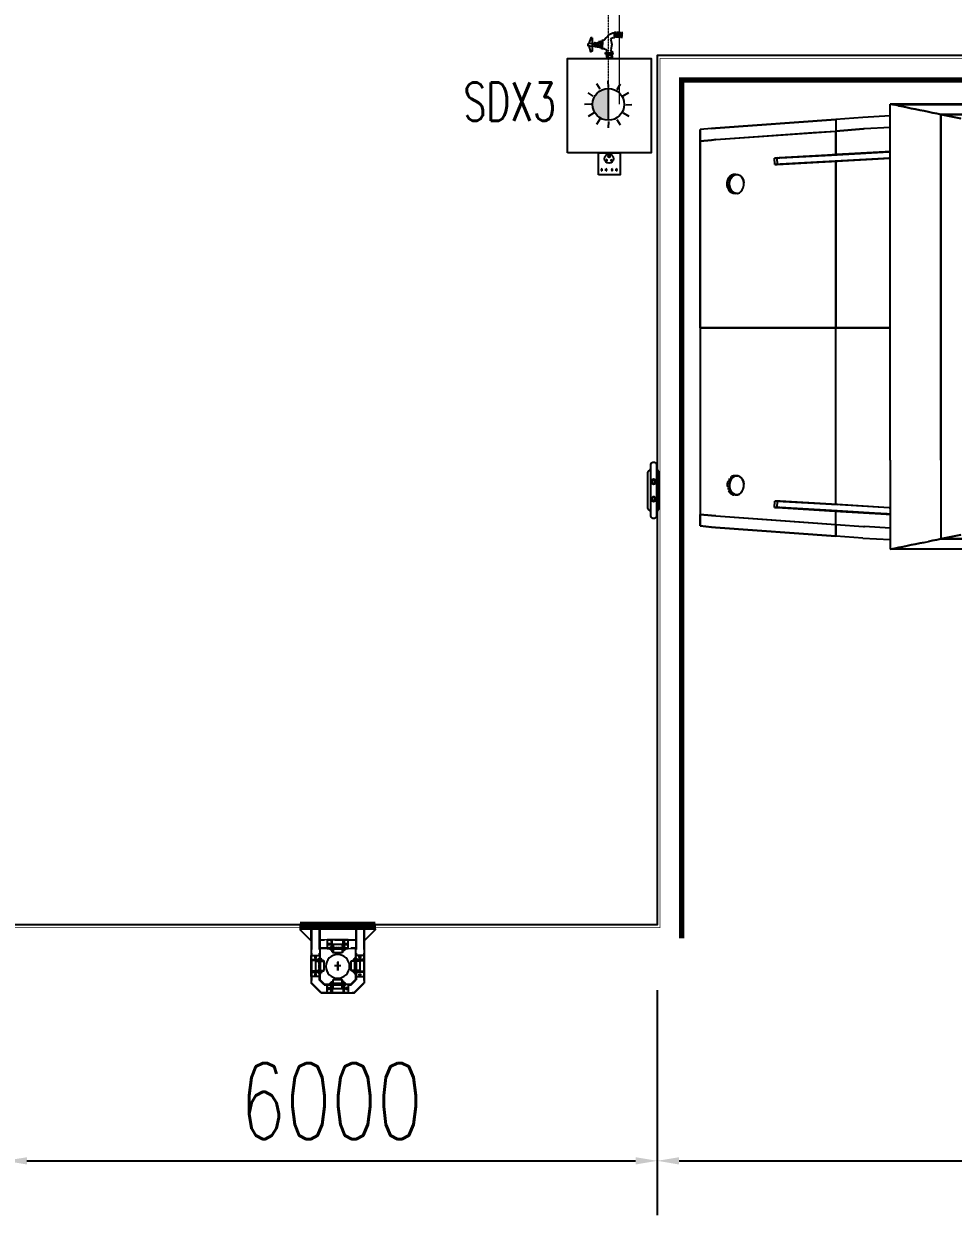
# Model space of a CAD drawing. Header units: millimetres. Extents: x -1003406 to 3312184, y 81337 to 716393.
# Drawn here: x 1476079 to 1484629, y 177929 to 188892 of the extents above; entities that cross this region are included whole.
import ezdxf

# ---------------------------------------------------------------- set-up
doc = ezdxf.new("R2010")
doc.units = ezdxf.units.MM
doc.header["$LTSCALE"] = 10
for name, pattern in [('-6_350_HOLE$0$DASH', [0.35, 0.25, -0.1]), ('CENTER2', [28.575, 19.05, -3.175, 3.175, -3.175]), ('DASHED2', [0.375, 0.25, -0.125]), ('DOTE', [2.42, 2, -0.2, 0.02, -0.2])]:
    doc.linetypes.add(name, pattern=pattern)
doc.layers.get('0').update_dxf_attribs({"linetype": 'CONTINUOUS'})
doc.layers.get('Defpoints').update_dxf_attribs({"linetype": 'CONTINUOUS'})
for name, color, linetype in [('DOTE', 1, 'DOTE'), ('PUB_TEXT', 7, 'CONTINUOUS'), ('W- bollard系船栓', 4, 'CONTINUOUS'), ('W-_ANTICOLLISION防撞措施', 192, 'CONTINUOUS'), ('W-bridge approach引桥', 4, 'CONTINUOUS'), ('W-FLOAT_BOWL浮筒', 253, 'CONTINUOUS'), ('W-MOUNTING固定方式', 5, 'CONTINUOUS'), ('W-STEEL_FRAME钢架', 3, 'CONTINUOUS'), ('W-WOOD_FLOOR木地板', 30, 'CONTINUOUS'), ('配筋率', 61, 'CONTINUOUS')]:
    doc.layers.add(name, color=color, linetype=linetype)
doc.layers.add('文字及标注', color=3, linetype='CONTINUOUS', lineweight=15)
doc.styles.get("Standard").update_dxf_attribs({"font": 'simplex.shx', "width": 0.7, "bigfont": 'hztxt.shx'})
doc.styles.add('STANDARD_T3', font='simplex.shx', dxfattribs={"width": 0.7, "bigfont": 'gbcbig.shx'})
doc.linetypes.add('FENCELINE2', pattern='A,6.35,-2.54,[132,ltypeshp.shx,S=2.54,R=0,X=-2.54,Y=0],-2.54,25.4', length=36.83)
doc.dimstyles.new('W&&200', dxfattribs={"dimtxt": 700, "dimasz": 200, "dimexe": 500, "dimexo": 600, "dimgap": 200, "dimtad": 1, "dimdec": 0, "dimzin": 0, "dimdsep": 46, "dimtxsty": 'STANDARD_T3', "dimcen": 0.09, "dimclrd": 1, "dimclre": 1, "dimclrt": 7, "dimazin": 2, "dimtfac": 1, "dimtdec": 0, "dimtix": 1, "dimtmove": 2, "dimatfit": 3, "dimfxl": 100, "dimtolj": 1, "dimtzin": 0, "dimarcsym": 0})
doc.dimstyles.new('W&&5', dxfattribs={"dimtxt": 17.5, "dimasz": 5, "dimexe": 12.5, "dimexo": 15, "dimgap": 5, "dimtad": 1, "dimdec": 0, "dimzin": 0, "dimdsep": 46, "dimtxsty": 'STANDARD_T3', "dimcen": 0.09, "dimclrd": 1, "dimclre": 1, "dimclrt": 7, "dimazin": 2, "dimtfac": 1, "dimtdec": 0, "dimtix": 1, "dimtmove": 2, "dimatfit": 3, "dimfxl": 100, "dimtolj": 1, "dimtzin": 0, "dimarcsym": 0})

# ---------------------------------------------------------------- blocks, each defined once
blk = doc.blocks.new('*D271')
at = {"layer": 'Defpoints', "color": 0, "transparency": 16777216}
for p in [(1475907, 180600), (1481907, 180600), (1481907, 178429)]:
    blk.add_point(p, dxfattribs=at)
at = {"layer": 'W-WOOD_FLOOR木地板', "color": 1, "lineweight": -2, "transparency": 16777216}
for p, q in [((1475907, 180000), (1475907, 177929)), ((1481907, 180000), (1481907, 177929)), ((1476107, 178429), (1481707, 178429))]:
    blk.add_line(p, q, dxfattribs=at)
at = {"layer": 'W-WOOD_FLOOR木地板', "color": 1, "transparency": 16777216}
for points in [[(1476107, 178462), (1476107, 178395), (1475907, 178429)], [(1481707, 178462), (1481707, 178395), (1481907, 178429)]]:
    blk.add_solid(points, dxfattribs=at)
at = {"layer": 'W-WOOD_FLOOR木地板', "color": 7, "transparency": 16777216, "insert": (1478907, 178979), "char_height": 700, "attachment_point": 5, "style": 'STANDARD_T3'}
blk.add_mtext('\\A1;6000', dxfattribs=at)
blk = doc.blocks.new('*U190')
blk.add_lwpolyline([(-12, 0), (-12, 2.5), (12, 2.5), (12, 0)], close=True)
blk = doc.blocks.new('*U189')
at = {"color": 8, "linetype": 'Continuous', "lineweight": 15}
for p, q in [((-1, 2), (-2, 1)), ((0, 1), (0, -1)), ((-1, -2), (-2, -1))]:
    blk.add_line(p, q, dxfattribs=at)
at = {"color": 7, "linetype": 'Continuous', "lineweight": 15}
for p, q in [((16, 1), (0, 1)), ((0, 0), (19, 0)), ((16, 1), (16, 0)), ((19, -1), (19, 0)), ((0, -1), (19, -1))]:
    blk.add_line(p, q, dxfattribs=at)
for centre, radius, start, end in [((-3, 0), 2.9, 41.3178, 318.6822), ((-3, 0), 1.45, 41.3178, 318.6822), ((0, 3), 2.82, 221.3178, 270), ((0, -3), 2.82, 90, 138.6822), ((0, 3), 1.37, 221.3178, 270), ((0, -3), 1.37, 90, 138.6822)]:
    blk.add_arc(centre, radius, start, end, dxfattribs=at)
blk = doc.blocks.new('无头销轴_B型_D12X150')
at = {"color": 0}
for p, q in [((-72, 6), (-72, -6)), ((72, 6), (72, -6))]:
    blk.add_line(p, q, dxfattribs=at)
blk.add_lwpolyline([(-75, 4), (-75, -4), (-72, -6), (72, -6), (75, -4), (75, 4), (72, 6), (-72, 6)], close=True, dxfattribs=at)
for centre in [(-70, 0), (70, 0)]:
    blk.add_circle(centre, 1.6, dxfattribs=at)
blk = doc.blocks.new('A$C1EDE4923')
at = {"color": 3, "linetype": 'CENTER2', "ltscale": 0.5}
for p, q in [((-235, 120), (-254, 120)), ((-146, 120), (-127, 120)), ((-284, 80), (-260, 80)), ((-272, 68), (-272, 92)), ((-97, 80), (-121, 80)), ((-109, 68), (-109, 92))]:
    blk.add_line(p, q, dxfattribs=at)
at = {"linetype": 'DASHED2'}
for p, q in [((-240, 126), (-249, 126)), ((-240, 113), (-249, 113)), ((-235, 126), (-145, 126)), ((-235, 113), (-145, 113)), ((-141, 126), (-132, 126)), ((-141, 113), (-132, 113))]:
    blk.add_line(p, q, dxfattribs=at)
at = {"color": 3, "linetype": 'CENTER2'}
blk.add_line((-241, 120), (-140, 120), dxfattribs=at)
for p, q in [((-232, 80), (-232, 160)), ((-148, 80), (-148, 160))]:
    blk.add_line(p, q)
for points in [[(-94, 40), (-94, 120), (-287, 120), (-287, 40)], [(-249, 142), (-240, 142), (-240, 40), (-249, 40)], [(-232, 160), (-148, 160), (-145, 157), (-145, 83), (-148, 80), (-232, 80), (-235, 83), (-235, 157)], [(-132, 142), (-141, 142), (-141, 40), (-132, 40)]]:
    blk.add_lwpolyline(points, close=True)
for centre in [(-272, 80), (-109, 80)]:
    blk.add_circle(centre, 7)
at = {"xscale": -1}
for name, p, rotation in [('无头销轴_B型_D12X150', (-190, 120), 180), ('*U189', (-260, 114), 270), ('*U190', (-249, 120), 90), ('*U190', (-237, 120), 90)]:
    blk.add_blockref(name, p, dxfattribs=dict(at, rotation=rotation))
for name, p, rotation in [('*U190', (-143, 120), 270), ('*U190', (-132, 120), 270), ('*U189', (-121, 114), 90)]:
    blk.add_blockref(name, p, dxfattribs=dict(rotation=rotation))
blk = doc.blocks.new('*D175')
at = {"color": 1, "lineweight": -2, "transparency": 16777216}
for p, q in [((-78, 311), (78, 464)), ((121, 506), (82, 468)), ((-82, 307), (-85, 304))]:
    blk.add_line(p, q, dxfattribs=at)
at = {"color": 1, "transparency": 16777216}
for points in [[(81, 468), (82, 467), (78, 464)], [(-82, 308), (-81, 307), (-78, 311)]]:
    blk.add_solid(points, dxfattribs=at)
at = {"layer": 'Defpoints', "color": 0, "transparency": 16777216}
for p in [(78, 464), (-78, 311)]:
    blk.add_point(p, dxfattribs=at)
at = {"color": 7, "transparency": 16777216, "insert": (93, 499), "char_height": 17.5, "attachment_point": 5, "rotation": 44.4737, "style": 'STANDARD_T3'}
blk.add_mtext('\\A1;∅219', dxfattribs=at)
blk = doc.blocks.new('A$C5dbce5db')
blk.add_hatch(color=3).paths.add_polyline_path([(793, 392, 1), (501, 392)])
at = {"color": 5}
for p, q in [((37, 450), (53, 450)), ((37, 415), (53, 415)), ((37, 356), (53, 356)), ((124, 403), (140, 403)), ((124, 368), (140, 368)), ((37, 321), (53, 321))]:
    blk.add_line(p, q, dxfattribs=at)
blk.add_line((501, 392), (793, 392))
at = {"color": 3}
blk.add_lwpolyline([(200, 768), (1071, 768), (1071, 0), (200, 0)], close=True, dxfattribs=at)
at = {"color": 0}
for points in [[(567, 528), (537, 578)], [(649, 551), (647, 611)], [(724, 531), (753, 579)], [(510, 471), (463, 501)], [(786, 469), (836, 499)], [(490, 391), (430, 394)], [(804, 392), (863, 394)], [(508, 315), (458, 285)], [(570, 257), (540, 205)], [(644, 232), (647, 178)], [(727, 255), (757, 205)], [(784, 312), (836, 282)]]:
    blk.add_lwpolyline(points, dxfattribs=at)
at = {"color": 3}
for points in [[(1260, 543), (1136, 543), (1131, 554), (1186, 568)], [(1179, 541), (1186, 579), (1208, 578)], [(1208, 578), (1212, 545)], [(1260, 543), (1261, 554), (1208, 572)], [(1157, 429), (1159, 456)], [(1234, 447), (1158, 450)], [(1170, 461), (1159, 456)], [(1234, 452), (1159, 456)], [(1170, 461), (1171, 477)], [(1170, 461), (1224, 458), (1234, 452)], [(1171, 477), (1176, 482), (1181, 476)], [(1215, 496), (1177, 498), (1176, 482)], [(1219, 480), (1176, 482)], [(1211, 523), (1184, 519), (1178, 514)], [(1178, 509), (1178, 514)], [(1215, 507), (1178, 509)], [(1181, 476), (1209, 480)], [(1181, 476), (1181, 460)], [(1182, 498), (1183, 509)], [(1185, 541), (1184, 519)], [(1189, 519), (1188, 508)], [(1206, 540), (1205, 524)], [(1205, 524), (1205, 508)], [(1208, 459), (1209, 480), (1225, 480)], [(1209, 497), (1210, 507)], [(1211, 523), (1216, 518), (1215, 507)], [(1215, 496), (1219, 480)], [(1224, 458), (1225, 480)], [(1259, 413), (1239, 430), (1234, 452)], [(1075, 406), (1073, 362)], [(1100, 367), (1073, 362)], [(1102, 404), (1075, 406)], [(1081, 411), (1078, 357)], [(1111, 361), (1078, 357)], [(1108, 409), (1081, 411)], [(1102, 410), (1100, 361)], [(1122, 371), (1106, 372)], [(1123, 398), (1107, 399)], [(1108, 420), (1124, 419)], [(1108, 420), (1110, 350), (1126, 349)], [(1123, 398), (1122, 371), (1126, 349)], [(1124, 419), (1123, 398)], [(1135, 408), (1124, 409)], [(1126, 349), (1133, 365), (1149, 370)], [(1157, 429), (1151, 413), (1135, 408)], [(1241, 370), (1197, 362), (1149, 370)], [(1241, 370), (1257, 364), (1262, 348)], [(1259, 413), (1290, 384), (1305, 351), (1310, 335)], [(1262, 348), (1261, 337)], [(1261, 337), (1310, 335)], [(1266, 326), (1266, 331), (1266, 337)], [(1268, 261), (1266, 337)], [(1271, 326), (1272, 331), (1272, 336)], [(1277, 325), (1277, 331), (1277, 336)], [(1279, 260), (1277, 336)], [(1282, 325), (1282, 331), (1283, 336)], [(1288, 325), (1288, 330), (1288, 336)], [(1290, 260), (1288, 336)], [(1293, 319), (1293, 325), (1293, 335)], [(1298, 319), (1298, 324), (1299, 335)], [(1301, 259), (1299, 335)], [(1304, 319), (1304, 324), (1304, 335)], [(1309, 318), (1309, 324), (1310, 335)], [(1263, 261), (1263, 267), (1264, 277)], [(1264, 283), (1264, 288), (1265, 299)], [(1265, 304), (1265, 310), (1266, 321)], [(1269, 283), (1269, 288), (1270, 299)], [(1274, 261), (1274, 266), (1274, 271), (1269, 277)], [(1270, 304), (1271, 309), (1271, 320)], [(1274, 261), (1274, 266), (1274, 277)], [(1275, 282), (1275, 288), (1275, 298)], [(1276, 304), (1276, 309), (1276, 320)], [(1280, 277), (1280, 282), (1281, 298)], [(1281, 303), (1281, 309), (1282, 320)], [(1284, 260), (1285, 271)], [(1284, 260), (1285, 271)], [(1285, 276), (1285, 282), (1286, 293)], [(1286, 298), (1286, 303), (1287, 319)], [(1295, 260), (1295, 265), (1290, 271)], [(1291, 276), (1291, 281), (1291, 292)], [(1292, 298), (1292, 303), (1292, 314)], [(1295, 260), (1296, 270)], [(1296, 276), (1296, 281), (1297, 292)], [(1297, 297), (1297, 303), (1298, 314)], [(1301, 275), (1302, 281), (1302, 292)], [(1306, 259), (1306, 264), (1301, 270)], [(1302, 297), (1303, 302), (1303, 313)], [(1306, 259), (1307, 270)], [(1307, 275), (1307, 281), (1308, 291)], [(1308, 297), (1308, 302), (1309, 313)]]:
    blk.add_lwpolyline(points, dxfattribs=at)
blk.add_lwpolyline([(0, 484), (200, 484), (200, 284), (0, 284)], close=True)
at = {"color": 0}
blk.add_circle((647, 392), 146, dxfattribs=at)
at = {"color": 5}
for centre, radius in [((147, 386), 41.3), ((167, 386), 8)]:
    blk.add_circle(centre, radius, dxfattribs=at)
for centre, start, end in [((45, 450), 0, 180), ((45, 415), 180, 0), ((45, 356), 0, 180), ((132, 403), 0, 180), ((132, 368), 180, 0), ((45, 321), 180, 0)]:
    blk.add_arc(centre, 8, start, end, dxfattribs=at)
blk = doc.blocks.new('*D261')
at = {"layer": 'Defpoints', "color": 0, "transparency": 16777216}
for p in [(1497907, 188600), (1481907, 180600), (1497907, 178429)]:
    blk.add_point(p, dxfattribs=at)
at = {"layer": 'W-WOOD_FLOOR木地板', "color": 1, "lineweight": -2, "transparency": 16777216}
for p, q in [((1481907, 179229), (1481907, 177929)), ((1497907, 179229), (1497907, 177929)), ((1482107, 178429), (1497707, 178429))]:
    blk.add_line(p, q, dxfattribs=at)
at = {"layer": 'W-WOOD_FLOOR木地板', "color": 1, "transparency": 16777216}
for points in [[(1482107, 178462), (1482107, 178395), (1481907, 178429)], [(1497707, 178462), (1497707, 178395), (1497907, 178429)]]:
    blk.add_solid(points, dxfattribs=at)
at = {"layer": 'W-WOOD_FLOOR木地板', "color": 7, "transparency": 16777216, "insert": (1489907, 178979), "char_height": 700, "attachment_point": 5, "style": 'STANDARD_T3'}
blk.add_mtext('\\A1;16000', dxfattribs=at)
blk = doc.blocks.new('*D262')
at = {"layer": 'Defpoints', "color": 0, "transparency": 16777216}
for p in [(1497907, 188600), (1500201, 188600), (1481907, 180600)]:
    blk.add_point(p, dxfattribs=at)
at = {"layer": 'W-bridge approach引桥', "color": 1, "lineweight": -2, "transparency": 16777216}
for p, q in [((1499401, 188600), (1500701, 188600)), ((1500201, 180800), (1500201, 188400)), ((1499401, 180600), (1500701, 180600))]:
    blk.add_line(p, q, dxfattribs=at)
at = {"layer": 'W-bridge approach引桥', "color": 1, "transparency": 16777216}
for points in [[(1500168, 188400), (1500235, 188400), (1500201, 188600)], [(1500168, 180800), (1500235, 180800), (1500201, 180600)]]:
    blk.add_solid(points, dxfattribs=at)
at = {"layer": 'W-bridge approach引桥', "color": 7, "transparency": 16777216, "insert": (1499651, 184600), "char_height": 700, "attachment_point": 5, "rotation": 90, "style": 'STANDARD_T3'}
blk.add_mtext('\\A1;8000', dxfattribs=at)
blk = doc.blocks.new('$matou$00000081')
at = {"elevation": 0}
for points in [[(115.4, -12.5, 1.151757), (115.4, 12.5), (-115.4, 12.5, 1.151757), (-115.4, -12.5), (115.4, -12.5)], [(-96.2, 12.5, -0.182727), (-79.9, 27.6), (80.9, 27.6, -0.182727), (97.2, 12.5)], [(97.2, -12.5, -0.182727), (80.9, -27.6), (-79.9, -27.6, -0.182727), (-96.2, -12.5, -0.127039)]]:
    blk.add_lwpolyline(points, format="xyb", dxfattribs=at)
for centre, radius in [((-39.5, 0, 0), 10.9), ((-39.5, 0, 0), 7.27), ((40.5, 0, 0), 10.9), ((40.5, 0, 0), 7.27)]:
    blk.add_circle(centre, radius)
blk = doc.blocks.new('$matou$00000062')
at = {"color": 0, "linetype": 'Continuous'}
for p, q in [((-1659.6, 7196.1), (-1650.7, 7299.6)), ((-1650.7, 7299.6), (-1659.6, 7196.1)), ((-1650.7, 7299.2), (-1554.1, 7300)), ((-1650.7, 7299.2), (-1650.7, 7300)), ((-1650.7, 7300), (-1554.1, 7300)), ((-1650.7, 7299.2), (-1554.1, 7300)), ((-1554.1, 7299.6), (-1650.7, 7299.6)), ((-1554.1, 7299.6), (-1650.7, 7299.6)), ((-1650.7, 7299.2), (-1554.1, 7299.2)), ((-1606.1, 7300), (-1606.1, 7300)), ((-1606.1, 7300), (-1606.1, 7300)), ((-1563.1, 7196.1), (-1554.1, 7299.2)), ((-1554.1, 7299.2), (-1563.1, 7196.1)), ((-1563.1, 7196.1), (-1554.1, 7299.2)), ((-1554.1, 7300), (-1554.1, 7299.2)), ((0, 7299.6), (-1554.1, 7299.6)), ((0, 7299.6), (-1554.1, 7299.6)), ((0, 7299.6), (0, 7196.1)), ((0, 7196.1), (0, 7299.6)), ((1554.1, 7299.6), (0, 7299.6)), ((0, 7299.6), (1554.1, 7299.6)), ((0, 7196.1), (0, 7299.6)), ((0, 7196.1), (0, 7299.6)), ((1554.1, 7299.2), (1554.1, 7300)), ((1650.7, 7300), (1554.1, 7300)), ((1650.7, 7300), (1554.1, 7299.2)), ((1650.7, 7300), (1554.1, 7299.2)), ((1554.1, 7299.6), (1650.7, 7299.6)), ((1554.1, 7299.6), (1650.7, 7299.6)), ((1563.1, 7196.1), (1554.1, 7299.2)), ((1554.1, 7299.2), (1563.1, 7196.1)), ((1650.7, 7299.2), (1554.1, 7299.2)), ((1563.1, 7196.1), (1554.1, 7299.2)), ((1606.1, 7300), (1606.1, 7300)), ((1606.1, 7300), (1606.1, 7300)), ((1650.7, 7300), (1650.7, 7299.2)), ((1659.6, 7196.1), (1650.7, 7299.6)), ((1659.6, 7196.1), (1650.7, 7299.6)), ((-1734.6, 6084.7), (-1662.6, 7162.4)), ((-1662.6, 7162.1), (-1734.6, 6084.4)), ((-1734.6, 6084.4), (-1662.6, 7162.1)), ((-1734.6, 6084.7), (-1662.6, 7161.7)), ((-1734.6, 6084), (-1662.6, 7161.7)), ((-1734.6, 6084.7), (-1662.6, 7161.7)), ((-1662.6, 7162.1), (-1659.6, 7196.1)), ((-1659.6, 7196.1), (-1662.6, 7162.1)), ((-1662.6, 7161.7), (-1662.6, 7162.4)), ((-1566.4, 7157.9), (-1638.1, 6084.4)), ((-1566.4, 7157.9), (-1638.1, 6084.4)), ((-1566.4, 7157.9), (-1594.2, 6741.8)), ((-1563.1, 7196.1), (-1566.4, 7157.9)), ((-1563.1, 7196.1), (-1566.4, 7157.9)), ((-1566.4, 7157.9), (-1563.1, 7196.1)), ((0, 7196.1), (0, 6741.8)), ((0, 6741.8), (0, 7196.1)), ((0, 7196.1), (0, 6741.8)), ((0, 6741.8), (0, 7196.1)), ((1566.4, 7157.9), (1563.1, 7196.1)), ((1563.1, 7196.1), (1566.4, 7157.9)), ((1563.1, 7196.1), (1566.4, 7157.9)), ((1566.4, 7157.9), (1638.1, 6084.4)), ((1566.4, 7157.9), (1638.1, 6084.4)), ((1566.4, 7157.9), (1594.2, 6741.8)), ((1662.6, 7162.1), (1659.6, 7196.1)), ((1659.6, 7196.1), (1662.6, 7162.1)), ((1662.6, 7161.7), (1662.6, 7162.4)), ((1734.6, 6084.7), (1662.6, 7162.4)), ((1662.6, 7162.1), (1734.6, 6084.4)), ((1662.6, 7162.1), (1734.6, 6084.4)), ((1734.6, 6084.7), (1662.6, 7161.7)), ((1734.6, 6084), (1662.6, 7161.7)), ((1734.6, 6084.7), (1662.6, 7161.7)), ((-1373.6, 7033.6), (-1358.8, 7045.3)), ((-1358.8, 7045.3), (-1358.8, 7023.8)), ((-1358.8, 7023.8), (-1358.8, 7045.3)), ((-1340.8, 7032), (-1340.8, 7053.5)), ((-1340.8, 7032), (-1340.8, 7053.5)), ((-1320.7, 7036.1), (-1320.7, 7057.6)), ((-1320.7, 7036.1), (-1320.7, 7057.6)), ((-1300.1, 7057.3), (-1320.7, 7057.6)), ((-1300.1, 7035.8), (-1300.1, 7057.3)), ((-1300.1, 7035.8), (-1300.1, 7057.3)), ((-1280.3, 7052.7), (-1300.1, 7057.3)), ((-1280.3, 7031.2), (-1280.3, 7052.7)), ((-1280.3, 7031.2), (-1280.3, 7052.7)), ((-1262.6, 7022.6), (-1262.6, 7044)), ((-1262.6, 7044), (-1262.6, 7022.6)), ((1135.6, 7033.6), (1150.4, 7045.3)), ((1150.4, 7045.3), (1135.6, 7033.6)), ((1168.4, 7053.5), (1150.4, 7045.3)), ((1168.4, 7053.5), (1150.4, 7045.3)), ((1150.4, 7023.8), (1150.4, 7045.3)), ((1150.4, 7023.8), (1150.4, 7045.3)), ((1188.4, 7057.6), (1168.4, 7053.5)), ((1168.4, 7053.5), (1188.4, 7057.6)), ((1168.4, 7032), (1168.4, 7053.5)), ((1168.4, 7032), (1168.4, 7053.5)), ((1188.4, 7036.1), (1188.4, 7057.6)), ((1188.4, 7057.6), (1188.4, 7036.1)), ((1188.4, 7057.6), (1209, 7057.3)), ((1188.4, 7057.6), (1209, 7057.3)), ((1209, 7057.3), (1209, 7035.8)), ((1209, 7057.3), (1209, 7035.8)), ((1209, 7057.3), (1228.9, 7052.7)), ((1209, 7057.3), (1228.9, 7052.7)), ((1228.9, 7052.7), (1228.9, 7031.2)), ((1228.9, 7052.7), (1246.5, 7044)), ((1228.9, 7052.7), (1228.9, 7031.2)), ((1246.5, 7044), (1228.9, 7052.7)), ((1246.5, 7044), (1260.9, 7031.9)), ((1246.5, 7022.6), (1246.5, 7044)), ((1246.5, 7044), (1246.5, 7022.6)), ((1260.9, 7031.9), (1246.5, 7044)), ((-1390.2, 6964.6), (-1390.2, 6986.1)), ((-1390.2, 6964.6), (-1390.2, 6986.1)), ((-1390.2, 6964.6), (-1389.9, 6981.5)), ((-1389.9, 6981.5), (-1390.2, 6964.6)), ((-1385.2, 6948.3), (-1390.2, 6964.6)), ((-1390.2, 6964.6), (-1385.2, 6948.3)), ((-1389.9, 7003), (-1390, 6997.2)), ((-1384.2, 7019.2), (-1389.9, 7003)), ((-1389.9, 6981.5), (-1389.9, 7003)), ((-1389.9, 6981.5), (-1389.9, 7003)), ((-1389.9, 6981.5), (-1384.2, 6997.7)), ((-1384.2, 6997.7), (-1389.9, 6981.5)), ((-1375.2, 6933.6), (-1385.2, 6948.3)), ((-1385.2, 6948.3), (-1375.2, 6933.6)), ((-1373.6, 7033.6), (-1384.2, 7019.2)), ((-1384.2, 6997.7), (-1384.2, 7019.2)), ((-1384.2, 6997.7), (-1384.2, 7019.2)), ((-1384.2, 6997.7), (-1373.6, 7012.1)), ((-1373.6, 7012.1), (-1384.2, 6997.7)), ((-1373.6, 7012.1), (-1373.6, 7033.6)), ((-1373.6, 7033.6), (-1373.6, 7012.1)), ((-1373.6, 7012.1), (-1358.8, 7023.8)), ((-1373.6, 7012.1), (-1358.8, 7023.8)), ((-1358.8, 7023.8), (-1340.8, 7032)), ((-1340.8, 7032), (-1358.8, 7023.8)), ((-1340.8, 7032), (-1320.7, 7036.1)), ((-1320.7, 7036.1), (-1340.8, 7032)), ((-1300.1, 7035.8), (-1320.7, 7036.1)), ((-1300.1, 7035.8), (-1320.7, 7036.1)), ((-1280.3, 7031.2), (-1300.1, 7035.8)), ((-1280.3, 7031.2), (-1300.1, 7035.8)), ((-1262.6, 7022.6), (-1280.3, 7031.2)), ((-1262.6, 7022.6), (-1280.3, 7031.2)), ((-1248.3, 7010.4), (-1262.6, 7022.6)), ((-1248.3, 7010.4), (-1262.6, 7022.6)), ((-1239.2, 6946.3), (-1249.9, 6931.9)), ((-1249.9, 6931.9), (-1239.2, 6946.3)), ((-1248.3, 7031.9), (-1248.3, 7010.4)), ((-1248.3, 7010.4), (-1248.3, 7031.9)), ((-1248.3, 7010.4), (-1238.3, 6995.7)), ((-1238.3, 6995.7), (-1248.3, 7010.4)), ((-1239.2, 6946.3), (-1233.6, 6962.5)), ((-1239.2, 6946.3), (-1233.6, 6962.5)), ((-1238.3, 6995.7), (-1238.3, 7017.2)), ((-1238.3, 7017.2), (-1238.3, 6995.7)), ((-1233.2, 7000.9), (-1238.3, 7017.2)), ((-1233.2, 6979.4), (-1238.3, 6995.7)), ((-1233.2, 6979.4), (-1238.3, 6995.7)), ((-1233.2, 6979.4), (-1233.6, 6962.5)), ((-1233.6, 6962.5), (-1233.2, 6979.4)), ((-1233.2, 7000.9), (-1233.2, 6979.4)), ((-1233.2, 6979.4), (-1233.2, 7000.9)), ((1118.9, 6986.1), (1119.3, 7003)), ((1119.3, 7003), (1118.9, 6986.1)), ((1118.9, 6964.6), (1118.9, 6986.1)), ((1118.9, 6964.6), (1118.9, 6986.1)), ((1119.3, 6981.5), (1118.9, 6964.6)), ((1119.3, 6981.5), (1118.9, 6964.6)), ((1118.9, 6964.6), (1124, 6948.3)), ((1118.9, 6964.6), (1124, 6948.3)), ((1119.3, 7003), (1125, 7019.2)), ((1125, 7019.2), (1119.3, 7003)), ((1119.3, 6981.5), (1119.3, 7003)), ((1119.3, 6981.5), (1119.3, 7003)), ((1125, 6997.7), (1119.3, 6981.5)), ((1125, 6997.7), (1119.3, 6981.5)), ((1124, 6948.3), (1134, 6933.6)), ((1124, 6948.3), (1134, 6933.6)), ((1125, 7019.2), (1135.6, 7033.6)), ((1135.6, 7033.6), (1125, 7019.2)), ((1125, 6997.7), (1125, 7019.2)), ((1125, 6997.7), (1125, 7019.2)), ((1135.6, 7012.1), (1125, 6997.7)), ((1135.6, 7012.1), (1125, 6997.7)), ((1135.6, 7012.1), (1135.6, 7033.6)), ((1135.6, 7012.1), (1135.6, 7033.6)), ((1135.6, 7012.1), (1150.4, 7023.8)), ((1150.4, 7023.8), (1135.6, 7012.1)), ((1168.4, 7032), (1150.4, 7023.8)), ((1168.4, 7032), (1150.4, 7023.8)), ((1188.4, 7036.1), (1168.4, 7032)), ((1188.4, 7036.1), (1168.4, 7032)), ((1188.4, 7036.1), (1209, 7035.8)), ((1188.4, 7036.1), (1209, 7035.8)), ((1209, 7035.8), (1228.9, 7031.2)), ((1209, 7035.8), (1228.9, 7031.2)), ((1228.9, 7031.2), (1246.5, 7022.6)), ((1228.9, 7031.2), (1246.5, 7022.6)), ((1260.9, 7010.4), (1246.5, 7022.6)), ((1246.5, 7022.6), (1260.9, 7010.4)), ((1269.9, 6946.3), (1259.3, 6931.9)), ((1269.9, 6946.3), (1259.3, 6931.9)), ((1260.9, 7010.4), (1260.9, 7031.9)), ((1260.9, 7031.9), (1270.9, 7017.2)), ((1260.9, 7010.4), (1260.9, 7031.9)), ((1270.9, 7017.2), (1260.9, 7031.9)), ((1260.9, 7010.4), (1270.9, 6995.7)), ((1260.9, 7010.4), (1270.9, 6995.7)), ((1275.6, 6962.5), (1269.9, 6946.3)), ((1275.6, 6962.5), (1269.9, 6946.3)), ((1270.9, 7017.2), (1275.9, 7000.9)), ((1270.9, 6995.7), (1270.9, 7017.2)), ((1270.9, 6995.7), (1270.9, 7017.2)), ((1275.9, 7000.9), (1270.9, 7017.2)), ((1270.9, 6995.7), (1275.9, 6979.4)), ((1270.9, 6995.7), (1275.9, 6979.4)), ((1275.9, 6979.4), (1275.6, 6962.5)), ((1275.9, 6979.4), (1275.6, 6962.5)), ((1275.9, 6979.4), (1275.9, 7000.9)), ((1275.9, 6979.4), (1275.9, 7000.9)), ((-1360.8, 6921.5), (-1375.2, 6933.6)), ((-1375.2, 6933.6), (-1360.8, 6921.5)), ((-1360.8, 6921.5), (-1343.2, 6912.8)), ((-1360.8, 6921.5), (-1343.2, 6912.8)), ((-1343.2, 6912.8), (-1323.3, 6908.2)), ((-1343.2, 6912.8), (-1323.3, 6908.2)), ((-1323.3, 6908.2), (-1302.7, 6907.9)), ((-1323.3, 6908.2), (-1302.7, 6907.9)), ((-1282.7, 6912), (-1302.7, 6907.9)), ((-1302.7, 6907.9), (-1282.7, 6912)), ((-1264.7, 6920.2), (-1282.7, 6912)), ((-1282.7, 6912), (-1264.7, 6920.2)), ((-1264.7, 6920.2), (-1249.9, 6931.9)), ((-1264.7, 6920.2), (-1249.9, 6931.9)), ((1134, 6933.6), (1148.3, 6921.5)), ((1134, 6933.6), (1148.3, 6921.5)), ((1148.3, 6921.5), (1166, 6912.8)), ((1148.3, 6921.5), (1166, 6912.8)), ((1166, 6912.8), (1185.8, 6908.2)), ((1166, 6912.8), (1185.8, 6908.2)), ((1185.8, 6908.2), (1206.5, 6907.9)), ((1185.8, 6908.2), (1206.5, 6907.9)), ((1226.5, 6912), (1206.5, 6907.9)), ((1206.5, 6907.9), (1226.5, 6912)), ((1244.5, 6920.2), (1226.5, 6912)), ((1226.5, 6912), (1244.5, 6920.2)), ((1259.3, 6931.9), (1244.5, 6920.2)), ((1244.5, 6920.2), (1259.3, 6931.9)), ((-1594.2, 6741.8), (-1624.5, 6287.6)), ((0, 6741.8), (0, 6287.6)), ((0, 6287.6), (0, 6741.8)), ((0, 6741.8), (0, 6287.6)), ((0, 6287.6), (0, 6741.8)), ((1594.2, 6741.8), (1624.5, 6287.6)), ((-1526.6, 6077.1), (-1498, 6591.3)), ((-1497.3, 6605.9), (-1525.9, 6091.6)), ((-1497.2, 6585.2), (-1525.8, 6070.9)), ((-1497.2, 6585.2), (-1522.8, 6123.5)), ((-1522.8, 6123.5), (-1497.2, 6585.2)), ((-1498, 6591.3), (-1522.2, 6156)), ((-1522.2, 6156), (-1498, 6591.3)), ((-1497.9, 6573.4), (-1522.1, 6138)), ((-1497.9, 6573.4), (-1522.1, 6138)), ((-1498, 6591.3), (-1510.1, 6365.2)), ((-1498, 6591.3), (-1510.1, 6365.2)), ((-1510.1, 6364.2), (-1497.9, 6573.4)), ((-1497.9, 6573.4), (-1510.1, 6364.2)), ((-1509.4, 6377.2), (-1497.3, 6604)), ((-1497.3, 6604), (-1509.4, 6377.2)), ((-1509.4, 6377.2), (-1497.2, 6587)), ((-1497.2, 6587), (-1509.4, 6377.2)), ((-1495.7, 6611.5), (-1506.9, 6410.3)), ((-1498.5, 5607.3), (-1444.2, 6583.2)), ((-1497.3, 6605.9), (-1495.8, 6632.2)), ((-1497.3, 6605.9), (-1495.8, 6632.2)), ((-1497.3, 6604), (-1497.2, 6587)), ((-1497.2, 6587), (-1497.3, 6604)), ((-1495.7, 6611.5), (-1497.2, 6585.2)), ((-1497.2, 6585.2), (-1495.7, 6611.5)), ((-1495.8, 6632.2), (-1442.9, 6630.2)), ((-1495.7, 6611.5), (-1495.8, 6632.2)), ((-1495.8, 6632.2), (-1442.9, 6630.2)), ((-1495.8, 6632.2), (-1495.7, 6611.5)), ((-1442.8, 6609.5), (-1495.7, 6611.5)), ((-1442.8, 6609.5), (-1495.7, 6611.5)), ((-1444.2, 6583.2), (-1472.8, 6069)), ((-1442.8, 6609.5), (-1470.1, 6118.2)), ((-1444.2, 6583.2), (-1469.9, 6121.5)), ((-1469.9, 6121.5), (-1444.2, 6583.2)), ((-1444.2, 6583.2), (-1442.8, 6609.5)), ((-1442.8, 6609.5), (-1444.2, 6583.2)), ((-1442.8, 6609.5), (-1442.9, 6630.2)), ((-1442.8, 6609.5), (-1442.9, 6630.2)), ((1359.7, 6610.4), (1359.8, 6631)), ((1359.8, 6631), (1359.7, 6610.4)), ((1412.7, 6612.2), (1359.7, 6610.4)), ((1412.7, 6612.2), (1359.7, 6610.4)), ((1359.7, 6610.4), (1411.7, 5596.4)), ((1359.7, 6610.4), (1361.1, 6584.1)), ((1361.1, 6584.1), (1359.7, 6610.4)), ((1359.8, 6631), (1412.8, 6632.9)), ((1359.8, 6631), (1412.8, 6632.9)), ((1361.1, 6584.1), (1387.4, 6069.7)), ((1361.1, 6584.1), (1384.7, 6122.3)), ((1411.7, 5596.4), (1361.1, 6584.1)), ((1384.7, 6122.3), (1361.1, 6584.1)), ((1412.7, 6612.2), (1412.8, 6632.9)), ((1412.7, 6612.2), (1412.8, 6632.9)), ((1414, 6585.9), (1412.7, 6612.2)), ((1412.7, 6612.2), (1414, 6585.9)), ((1414.1, 6606.6), (1412.8, 6632.9)), ((1414.1, 6606.6), (1412.8, 6632.9)), ((1414.1, 6604.7), (1414, 6587.7)), ((1414.1, 6604.7), (1414, 6587.7)), ((1414, 6587.7), (1425.3, 6377.8)), ((1414, 6587.7), (1425.3, 6377.8)), ((1414, 6585.9), (1437.7, 6124.1)), ((1437.7, 6124.1), (1414, 6585.9)), ((1455.1, 5784.4), (1414, 6585.9)), ((1414, 6585.9), (1414, 6585.9)), ((1414.1, 6606.6), (1440.5, 6092.2)), ((1414.1, 6604.7), (1425.3, 6377.8)), ((1414.1, 6604.7), (1425.3, 6377.8)), ((1414.7, 6574.1), (1425.9, 6364.9)), ((1425.9, 6364.9), (1414.7, 6574.1)), ((1437, 6138.6), (1414.7, 6574.1)), ((1437, 6138.6), (1414.7, 6574.1)), ((1437.1, 6156.6), (1414.8, 6592)), ((1414.8, 6592), (1437.1, 6156.6)), ((1414.8, 6592), (1425.9, 6365.8)), ((1414.8, 6592), (1437.1, 6156.6)), ((1425.9, 6365.8), (1414.8, 6592)), ((-1510.8, 6352.2), (-1522.9, 6125.4)), ((-1510.8, 6352.2), (-1522.9, 6125.4)), ((-1510.8, 6352.2), (-1522.9, 6142.4)), ((-1522.9, 6142.4), (-1510.8, 6352.2)), ((-1522.2, 6156), (-1510.1, 6365.2)), ((-1522.2, 6156), (-1510.1, 6365.2)), ((-1510.1, 6364.2), (-1522.1, 6138)), ((-1522.1, 6138), (-1510.1, 6364.2)), ((-1510.8, 6352.2), (-1510.1, 6364.2)), ((-1509.4, 6377.2), (-1510.1, 6365.2)), ((-1509.6, 6364.2), (-1510.1, 6364.2)), ((1425.9, 6365.8), (1425.3, 6377.8)), ((1425.9, 6364.9), (1425.4, 6364.8)), ((1425.9, 6365.8), (1437.1, 6156.6)), ((1425.9, 6365.8), (1437.1, 6156.6)), ((1426.5, 6352.9), (1425.9, 6364.9)), ((1425.9, 6364.9), (1437, 6138.6)), ((1437, 6138.6), (1425.9, 6364.9)), ((1437.7, 6126), (1426.5, 6352.9)), ((1426.5, 6352.9), (1437.7, 6126)), ((1437.8, 6143), (1426.5, 6352.9)), ((1437.8, 6143), (1426.5, 6352.9)), ((-1624.5, 6287.6), (-1638.1, 6084.4)), ((0, 6287.6), (0, 6084.4)), ((0, 6084.4), (0, 6287.6)), ((0, 6287.6), (0, 6084.4)), ((0, 6084.4), (0, 6287.6)), ((1624.5, 6287.6), (1638.1, 6084.4)), ((-1526.6, 6077.1), (-1522.2, 6156)), ((1441.2, 6077.7), (1437.1, 6156.6)), ((-1751.8, 5841), (-1734.6, 6084.4)), ((-1751.8, 5841), (-1734.6, 6084.4)), ((-1734.6, 6084.7), (-1734.6, 6084)), ((-1734.6, 6084.4), (-1638.1, 6084.4)), ((-1638.1, 6084.4), (-1734.6, 6084.4)), ((-1638.1, 6084.4), (-1655.6, 5837.6)), ((-1638.1, 6084.4), (-1655.6, 5837.6)), ((-1638.1, 6084.4), (-1655.6, 5837.6)), ((-1638.1, 6084.4), (-1526.3, 6084.4)), ((-1638.1, 6084.4), (-1526.3, 6084.4)), ((-1552.1, 5596.4), (-1524.6, 6091.8)), ((-1552.1, 5596.4), (-1525.8, 6070.9)), ((-1525.9, 6091.6), (-1551.5, 5629.9)), ((-1525.9, 6091.6), (-1551.5, 5629.9)), ((-1550.8, 5641.7), (-1526.6, 6077.1)), ((-1550.8, 5641.7), (-1526.6, 6077.1)), ((-1526.5, 6059.1), (-1550.7, 5623.8)), ((-1526.5, 6059.1), (-1550.7, 5623.8)), ((-1526.6, 6077.1), (-1538.6, 5850.9)), ((-1526.6, 6077.1), (-1538.6, 5850.9)), ((-1526.5, 6059.1), (-1538.6, 5849.9)), ((-1538.6, 5849.9), (-1526.5, 6059.1)), ((-1525.9, 6089.8), (-1537.9, 5862.9)), ((-1537.9, 5862.9), (-1525.9, 6089.8)), ((-1537.9, 5862.9), (-1525.8, 6072.8)), ((-1525.8, 6072.8), (-1537.9, 5862.9)), ((-1525.9, 6091.6), (-1525.9, 6093.7)), ((-1525.9, 6091.6), (-1525.9, 6093.7)), ((-1525.8, 6072.8), (-1525.9, 6089.8)), ((-1525.8, 6072.8), (-1525.9, 6089.8)), ((-1525.8, 6070.9), (-1522.8, 6123.5)), ((-1525.8, 6070.9), (-1522.8, 6123.5)), ((-1523, 6146.3), (-1522.9, 6144.2)), ((-1523, 6146.3), (-1522.9, 6144.2)), ((-1522.9, 6142.4), (-1522.9, 6125.4)), ((-1522.9, 6142.4), (-1521.9, 6142.3)), ((-1522.9, 6142.4), (-1522.9, 6125.4)), ((-1521.9, 6142.3), (-1522.9, 6142.4)), ((-1498.5, 5607.3), (-1472.8, 6069)), ((-1498.5, 5607.3), (-1472.8, 6069)), ((-1472.8, 6069), (-1469.9, 6121.5)), ((-1472.8, 6069), (-1469.9, 6121.5)), ((-1472, 6084.4), (0, 6084.4)), ((-1472, 6084.4), (0, 6084.4)), ((0, 5596.4), (0, 6084.4)), ((0, 5596.4), (0, 6084.4)), ((1386.7, 6084.4), (0, 6084.4)), ((0, 6084.4), (0, 5596.4)), ((0, 6084.4), (0, 5596.4)), ((0, 6084.4), (1386.7, 6084.4)), ((1387.4, 6069.7), (1384.7, 6122.3)), ((1387.4, 6069.7), (1384.7, 6122.3)), ((1411.7, 5596.4), (1387.4, 6069.7)), ((1436.9, 6142.9), (1437.8, 6143)), ((1437.8, 6143), (1436.9, 6142.9)), ((1437.8, 6143), (1437.7, 6126)), ((1437.7, 6126), (1437.8, 6143)), ((1437.7, 6124.1), (1452.2, 5840.6)), ((1437.8, 6144.8), (1437.8, 6146.9)), ((1437.8, 6144.8), (1437.8, 6146.9)), ((1440.4, 6071.5), (1437.8, 6122.4)), ((1440.4, 6071.5), (1437.8, 6122.4)), ((1440.5, 6090.4), (1440.4, 6073.4)), ((1440.5, 6090.4), (1440.4, 6073.4)), ((1440.4, 6073.4), (1451.6, 5863.5)), ((1451.6, 5863.5), (1440.4, 6073.4)), ((1464.1, 5609.8), (1440.4, 6071.5)), ((1440.4, 6071.5), (1464.1, 5609.8)), ((1440.5, 6092.2), (1440.5, 6094.3)), ((1440.5, 6094.3), (1440.5, 6092.2)), ((1440.5, 6092.2), (1464.2, 5630.5)), ((1464.2, 5630.5), (1440.5, 6092.2)), ((1440.5, 6090.4), (1451.6, 5863.5)), ((1451.6, 5863.5), (1440.5, 6090.4)), ((1638.1, 6084.4), (1440.9, 6084.4)), ((1440.9, 6084.4), (1638.1, 6084.4)), ((1441.1, 6059.7), (1452.3, 5850.5)), ((1452.3, 5850.5), (1441.1, 6059.7)), ((1464.8, 5596.4), (1441.1, 6059.7)), ((1452.3, 5851.5), (1441.2, 6077.7)), ((1452.3, 5851.5), (1441.2, 6077.7)), ((1465.8, 5596.4), (1441.2, 6077.7)), ((1463.5, 5642.2), (1441.2, 6077.7)), ((1441.2, 6077.7), (1463.5, 5642.2)), ((1638.1, 6084.4), (1655.6, 5837.6)), ((1655.6, 5837.6), (1638.1, 6084.4)), ((1734.6, 6084.4), (1638.1, 6084.4)), ((1734.6, 6084.4), (1638.1, 6084.4)), ((1638.1, 6084.4), (1655.6, 5837.6)), ((1734.6, 6084.7), (1734.6, 6084)), ((1751.8, 5841), (1734.6, 6084.4)), ((1751.8, 5841), (1734.6, 6084.4)), ((-1537.9, 5862.9), (-1538.6, 5850.9)), ((1452.3, 5851.5), (1451.6, 5863.5)), ((-1751.8, 5841), (-1764.3, 5596.4)), ((-1751.8, 5841), (-1764.3, 5596.4)), ((-1667.6, 5596.4), (-1656.1, 5828.5)), ((-1667.6, 5596.4), (-1656.1, 5828.5)), ((-1655.6, 5837.6), (-1656.1, 5828.5)), ((-1655.6, 5837.6), (-1656.1, 5828.5)), ((-1539.3, 5837.9), (-1551.5, 5628.1)), ((-1551.5, 5628.1), (-1539.3, 5837.9)), ((-1539.3, 5837.9), (-1551.4, 5611.1)), ((-1539.3, 5837.9), (-1551.4, 5611.1)), ((-1541.7, 5784), (-1551.4, 5609.2)), ((-1551.4, 5609.2), (-1541.7, 5784)), ((-1550.8, 5641.7), (-1538.6, 5850.9)), ((-1550.8, 5641.7), (-1538.6, 5850.9)), ((-1550.7, 5623.8), (-1538.6, 5849.9)), ((-1550.7, 5623.8), (-1538.6, 5849.9)), ((-1539.3, 5837.9), (-1538.6, 5849.9)), ((-1538.1, 5849.9), (-1538.6, 5849.9)), ((1452.3, 5850.5), (1451.8, 5850.5)), ((1452.3, 5851.5), (1463.5, 5642.2)), ((1452.3, 5851.5), (1463.5, 5642.2)), ((1463.4, 5624.4), (1452.3, 5850.5)), ((1452.3, 5850.5), (1463.4, 5624.4)), ((1452.9, 5838.5), (1452.3, 5850.5)), ((1452.9, 5838.5), (1464.1, 5611.6)), ((1464.1, 5611.6), (1452.9, 5838.5)), ((1464.1, 5628.6), (1452.9, 5838.5)), ((1464.1, 5628.6), (1452.9, 5838.5)), ((1656.1, 5828.5), (1655.6, 5837.6)), ((1656.1, 5828.5), (1655.6, 5837.6)), ((1667.6, 5596.4), (1656.1, 5828.5)), ((1667.6, 5596.4), (1656.1, 5828.5)), ((1667.6, 5596.4), (1656.1, 5828.5)), ((1764.3, 5596.4), (1751.8, 5841)), ((1764.3, 5596.4), (1751.8, 5841)), ((1403.7, 5751.5), (1411.1, 5608)), ((1411.1, 5608), (1403.7, 5751.5)), ((-1844.1, 3407.9), (-1844.1, 5596.4)), ((-1844.1, 3407.9), (-1844.1, 5596.4)), ((-1844.1, 5596.4), (-1837.2, 5559.7)), ((-1837.2, 5559.7), (-1844.1, 5596.4)), ((-1104, 5596.4), (-1844.1, 5596.4)), ((-1104, 5596.4), (-1844.1, 5596.4)), ((-1837.2, 5559.7), (-1830.1, 5522.5)), ((-1830.1, 5522.5), (-1837.2, 5559.7)), ((-1551.5, 5629.9), (-1553.4, 5596.4)), ((-1553.3, 5596.4), (-1550.8, 5641.7)), ((-1552.2, 5596.4), (-1550.7, 5623.8)), ((-1551.4, 5609.2), (-1552.1, 5596.4)), ((-1552.1, 5596.4), (-1551.4, 5609.2)), ((-1551.5, 5632.2), (-1551.5, 5629.9)), ((-1551.5, 5629.9), (-1551.5, 5632.2)), ((-1551.5, 5628.1), (-1551.4, 5611.1)), ((-1551.5, 5628.1), (-1550.5, 5628.1)), ((-1551.5, 5628.1), (-1551.4, 5611.1)), ((-1550.5, 5628.1), (-1551.5, 5628.1)), ((-1499.1, 5596.4), (-1498.5, 5607.3)), ((-1499.1, 5596.4), (-1498.5, 5607.3)), ((-1498.5, 5607.3), (-1499.1, 5596.4)), ((-1499.1, 5596.4), (-1498.5, 5607.3)), ((-1104, 5596.4), (1862.1, 5596.4)), ((-1104, 5596.4), (1862.1, 5596.4)), ((1411.7, 5596.4), (1411.1, 5608)), ((1463.2, 5628.6), (1464.1, 5628.6)), ((1464.1, 5628.6), (1463.2, 5628.6)), ((1465.8, 5596.4), (1463.5, 5642.2)), ((1465.8, 5596.4), (1463.5, 5642.2)), ((1464.1, 5611.6), (1464.1, 5628.6)), ((1464.1, 5628.6), (1464.1, 5611.6)), ((1464.7, 5596.4), (1464.1, 5609.8)), ((1464.7, 5596.4), (1464.1, 5609.8)), ((1464.1, 5609.8), (1464.7, 5596.4)), ((1464.2, 5630.5), (1464.2, 5632.7)), ((1464.2, 5630.5), (1464.2, 5632.7)), ((1464.2, 5630.5), (1465.9, 5596.4)), ((1464.2, 5630.5), (1465.9, 5596.4)), ((1848.2, 5522.5), (1855.2, 5559.7)), ((1848.2, 5522.5), (1855.2, 5559.7)), ((1862.1, 5596.4), (1855.2, 5559.7)), ((1855.2, 5559.7), (1862.1, 5596.4)), ((1855.2, 1256.2), (1855.2, 5559.7)), ((1862.1, 5596.4), (1862.1, 1219.5)), ((1862.1, 1219.5), (1862.1, 5596.4)), ((-1830.1, 5522.5), (-1823, 5484.8)), ((-1823, 5484.8), (-1830.1, 5522.5)), ((-1823, 5484.8), (-1815.9, 5446.7)), ((-1815.9, 5446.7), (-1823, 5484.8)), ((1841, 5484.8), (1833.9, 5446.7)), ((1833.9, 5446.7), (1841, 5484.8)), ((1848.2, 5522.5), (1841, 5484.8)), ((1841, 5484.8), (1848.2, 5522.5)), ((-1815.9, 5446.7), (-1808.6, 5408.5)), ((-1808.6, 5408.5), (-1815.9, 5446.7)), ((-1808.6, 5408.5), (-1801.4, 5370.1)), ((-1801.4, 5370.1), (-1808.6, 5408.5)), ((-1801.4, 5370.1), (-1794.2, 5331.8)), ((-1794.2, 5331.8), (-1801.4, 5370.1)), ((1819.4, 5370.1), (1812.2, 5331.8)), ((1812.2, 5331.8), (1819.4, 5370.1)), ((1826.7, 5408.5), (1819.4, 5370.1)), ((1819.4, 5370.1), (1826.7, 5408.5)), ((1833.9, 5446.7), (1826.7, 5408.5)), ((1826.7, 5408.5), (1833.9, 5446.7)), ((-1794.2, 5331.8), (-1787, 5293.5)), ((-1787, 5293.5), (-1794.2, 5331.8)), ((-1787, 5293.5), (-1779.8, 5255.5)), ((-1787, 5293.5), (-1779.8, 5255.5)), ((1805, 5293.5), (1797.8, 5255.5)), ((1797.8, 5255.5), (1805, 5293.5)), ((1812.2, 5331.8), (1805, 5293.5)), ((1805, 5293.5), (1812.2, 5331.8)), ((-1779.8, 5255.5), (-1772.7, 5217.8)), ((-1772.7, 5217.8), (-1779.8, 5255.5)), ((-1772.7, 5217.8), (-1765.7, 5180.6)), ((-1765.7, 5180.6), (-1772.7, 5217.8)), ((-1765.7, 5180.6), (-1758.7, 5143.9)), ((-1758.7, 5143.9), (-1765.7, 5180.6)), ((1783.7, 5180.6), (1776.8, 5143.9)), ((1776.8, 5143.9), (1783.7, 5180.6)), ((1790.7, 5217.8), (1783.7, 5180.6)), ((1783.7, 5180.6), (1790.7, 5217.8)), ((1797.8, 5255.5), (1790.7, 5217.8)), ((1790.7, 5217.8), (1797.8, 5255.5)), ((-1758.7, 3407.9), (-1758.7, 5143.9)), ((-1758.7, 5143.9), (-1758.7, 3407.9)), ((-1104, 5143.9), (-1758.7, 5143.9)), ((-1104, 5143.9), (-1758.7, 5143.9)), ((-1724.7, 4963.4), (-1758.7, 5143.9)), ((-1104, 5143.9), (-1758.7, 5143.9)), ((-1758.7, 5143.9), (-1724.7, 4963.4)), ((-1758.7, 5143.9), (-1758.7, 3407.9)), ((-1104, 5143.9), (1776.8, 5143.9)), ((1776.8, 5143.9), (-1104, 5143.9)), ((-1104, 5143.9), (1776.8, 5143.9)), ((1776.8, 5143.9), (1742.7, 4963.4)), ((1742.7, 4963.4), (1776.8, 5143.9)), ((1776.8, 5143.9), (1776.8, 1672)), ((1776.8, 1672), (1776.8, 5143.9)), ((1776.8, 5143.9), (1776.8, 1672))]:
    blk.add_line(p, q, dxfattribs=at)
blk = doc.blocks.new('BZQ-T')
at = {"color": 252, "lineweight": 200, "ltscale": 100}
blk.add_line((-344.6, 6), (344.6, 6), dxfattribs=at)
at = {"layer": 'DOTE', "lineweight": 200, "ltscale": 100}
for p, q in [((-300, -17), (-300, 17)), ((-100, -17), (-100, 17)), ((100, -17), (100, 17)), ((300, -17), (300, 17))]:
    blk.add_line(p, q, dxfattribs=at)
at = {"layer": 'W-MOUNTING固定方式'}
for p, q in [((-154.6, 632.1), (-244.6, 542.1)), ((-121.4, 552.1), (-164.6, 509)), ((-154.6, 632.1), (154.3, 632.1)), ((-121.4, 552.1), (121.2, 552.1)), ((121.2, 552.1), (164.3, 509)), ((154.3, 632.1), (244.3, 542.1)), ((-244.6, 43), (-244.6, 542.1)), ((-164.6, 43), (-164.6, 509)), ((164.3, 223.1), (164.3, 509)), ((244.3, 43), (244.3, 542.1))]:
    blk.add_line(p, q, dxfattribs=at)
at = {"layer": 'W-MOUNTING固定方式', "color": 253, "linetype": 'CENTER2', "true_color": 0xadadad}
for p, q in [((-152.5, 627.1), (-239.6, 540.1)), ((-123.5, 557.1), (-169.6, 511.1)), ((-152.5, 627.1), (152.2, 627.1)), ((-123.5, 557.1), (123.2, 557.1)), ((123.2, 557.1), (169.3, 511.1)), ((152.2, 627.1), (239.3, 540.1)), ((-239.6, 43), (-239.6, 540.1)), ((-169.6, 43), (-169.6, 511.1)), ((169.3, 43), (169.3, 511.1)), ((239.3, 43), (239.3, 540.1)), ((-164.6, 218.1), (164.3, 218.1)), ((164.3, 148.1), (-164.6, 148.1))]:
    blk.add_line(p, q, dxfattribs=at)
at = {"layer": 'W-MOUNTING固定方式', "color": 1}
for p, q in [((29.9, 383.5), (-30.1, 383.5)), ((29.9, 383.5), (-30.1, 383.5)), ((-0.1, 341.5), (-0.1, 425.5)), ((-0.1, 341.5), (-0.1, 425.5))]:
    blk.add_line(p, q, dxfattribs=at)
at = {"layer": 'W-MOUNTING固定方式', "color": 0, "lineweight": 5}
for p, q in [((-164.6, 223.1), (164.3, 223.1)), ((164.3, 43), (164.3, 234)), ((164.3, 143.1), (-164.6, 143.1))]:
    blk.add_line(p, q, dxfattribs=at)
at = {"layer": 'W-MOUNTING固定方式', "lineweight": 25}
blk.add_lwpolyline([(-0.1, 425.3), (-0.1, 350)], dxfattribs=at)
at = {"layer": 'W-MOUNTING固定方式', "color": 1}
for points in [[(-344.6, 43), (-344.6, 53), (-254.6, 143), (-244.6, 143), (-244.6, 43)], [(344.3, 43), (344.3, 53), (254.3, 143), (244.3, 143), (244.3, 43)]]:
    blk.add_lwpolyline(points, close=True, dxfattribs=at)
at = {"layer": 'W-MOUNTING固定方式'}
blk.add_circle((-0.1, 387.6), 109.5, dxfattribs=at)
at = {"layer": 'W-STEEL_FRAME钢架'}
for p, q in [((-164.6, 43), (-244.6, 43)), ((164.3, 43), (244.3, 43))]:
    blk.add_line(p, q, dxfattribs=at)
for points in [[(-344.6, 43), (344.6, 43), (344.6, 0), (-344.6, 0)], [(-308, 6), (-292, 6), (-292, 0), (-308, 0)], [(-108, 6), (-92, 6), (-92, 0), (-108, 0)], [(108, 6), (92, 6), (92, 0), (108, 0)], [(308, 6), (292, 6), (292, 0), (308, 0)]]:
    blk.add_lwpolyline(points, close=True, dxfattribs=at)
at = {"layer": 'W-MOUNTING固定方式', "color": 6, "lineweight": 5, "extrusion": (0, 0, -1), "xscale": -1, "zscale": -1}
for p, rotation in [((190.6, 671.7), 180), ((284.1, 193), 90)]:
    blk.add_blockref('A$C1EDE4923', p, dxfattribs=dict(at, rotation=rotation))
at = {"layer": 'W-MOUNTING固定方式', "color": 6, "lineweight": 5, "extrusion": (0, 0, -1), "zscale": -1, "rotation": 270}
blk.add_blockref('A$C1EDE4923', (-283.9, 193), dxfattribs=at)
at = {"layer": 'W-MOUNTING固定方式', "color": 6, "lineweight": 5, "extrusion": (0, 0, -1), "zscale": -1}
blk.add_blockref('A$C1EDE4923', (190.6, 103.6), dxfattribs=at)
dim = blk.add_diameter_dim_2p(p1=(-78.3, 310.9), p2=(78, 464.4), dimstyle='W&&5')
dim.commit()
dim.dimension.update_dxf_attribs({"geometry": '*D175', "text_midpoint": (93.2, 498.6)})

msp = doc.modelspace()

# ---------------------------------------------------------------- linework, layer by layer
at = {"layer": 'W-_ANTICOLLISION防撞措施', "const_width": 50}
msp.add_lwpolyline([(1482056.5, 225600.6), (1482081.2, 218775.2), (1498031.5, 218775.1), (1498031.5, 216425.1), (1482032.4, 216425.1), (1482130.7, 204825.1), (1498131.5, 204825.1), (1498131.5, 202375.1), (1482131.5, 202375.1), (1482131.5, 190825.1), (1498131.5, 190825.1), (1498131.5, 188375.1), (1482131.5, 188375.1), (1482131.5, 180475.1)], dxfattribs=at)
at = {"layer": 'W-FLOAT_BOWL浮筒', "const_width": 5}
msp.add_lwpolyline([(1481906.5, 190600.1), (1497906.5, 190600.1), (1497906.5, 188600.1), (1481906.5, 188600.1), (1481906.5, 180600.1), (1475906.5, 180600.1), (1475906.5, 207612.3), (1474773.1, 213564.7), (1472793.5, 219551.7), (1469406.5, 224496.1), (1469406.5, 225600.1), (1481906.5, 225600.1), (1481906.5, 218600.1), (1497906.5, 218600.1), (1497906.5, 216600.1), (1481906.5, 216600.1), (1481906.5, 204600.1), (1497906.5, 204600.1), (1497906.5, 202600.1), (1481906.5, 202600.1), (1481906.5, 190600.1)], dxfattribs=at)
at = {"layer": 'W-FLOAT_BOWL浮筒'}
msp.add_lwpolyline([(1481906.5, 190600.1), (1497906.5, 190600.1), (1497906.5, 188600.1), (1481906.5, 188600.1), (1481906.5, 180600.1), (1475906.5, 180600.1), (1475906.5, 207612.3), (1474773.1, 213564.7), (1472793.5, 219551.7), (1469406.5, 224496.1), (1469406.5, 225600.1), (1481906.5, 225600.1), (1481906.5, 204600.1), (1497906.5, 204600.1), (1497906.5, 202600.1), (1481906.5, 202600.1), (1481906.5, 190600.1)], dxfattribs=at)
at = {"layer": 'W-STEEL_FRAME钢架', "const_width": 5}
msp.add_lwpolyline([(1481931.5, 190625.1), (1497931.5, 190625.1), (1497931.5, 188575.1), (1481931.5, 188575.1), (1481931.5, 180575.1), (1475881.5, 180575.1), (1475881.5, 207609.9), (1474748.9, 213558.4), (1472770.9, 219540.5), (1469381.5, 224488.3), (1469381.5, 225625.1), (1481931.5, 225625.1), (1481931.5, 218625.1), (1497931.5, 218625.1), (1497931.5, 216575.1), (1481931.5, 216575.1), (1481931.5, 204625.1), (1497931.5, 204625.1), (1497931.5, 202575.1), (1481931.5, 202575.1)], close=True, dxfattribs=at)
at = {"layer": '文字及标注', "color": 1, "linetype": '-6_350_HOLE$0$DASH'}
msp.add_line((1481457.9, 188150.7), (1481457.9, 197754.5), dxfattribs=at)
at = {"layer": '文字及标注', "color": 4, "const_width": 10}
msp.add_lwpolyline([(1481557.9, 188150.7), (1481557.9, 197854.5), (1467413.9, 197854.5)], dxfattribs=at)

# ---------------------------------------------------------------- block references
at = {"layer": 'W- bollard系船栓', "xscale": 2, "yscale": -2, "rotation": 270.0000000000727}
msp.add_blockref('$matou$00000081', (1481873.5, 184600.1, 0), dxfattribs=at)
at = {"layer": 'W-bridge approach引桥', "rotation": 89.99999999999945}
msp.add_blockref('A$C5dbce5db', (1481849.5, 187503.9), dxfattribs=at)
at = {"layer": 'W-STEEL_FRAME钢架', "lineweight": 200, "xscale": -1, "rotation": 180}
msp.add_blockref('BZQ-T', (1478966.5, 180606.1), dxfattribs=at)
at = {"layer": '配筋率', "color": 34, "xscale": 1.105263157894737, "yscale": 1.027397260273972, "rotation": 90.00000000000144}
msp.add_blockref('$matou$00000062', (1489800.7, 186095.6), dxfattribs=at)

# ---------------------------------------------------------------- texts
at = {"layer": 'PUB_TEXT', "linetype": 'FENCELINE2', "width": 0.7}
msp.add_text('SDX3', height=350, dxfattribs=at).set_placement((1480123.9, 188001))

# ---------------------------------------------------------------- dimensions: what is measured, and where the dimension line sits
at = {"layer": 'W-bridge approach引桥'}
dim = msp.add_linear_dim(base=(1500201.5, 188600.1), p1=(1481906.5, 180600.1), p2=(1497906.5, 188600.1), angle=90, dimstyle='W&&200', override={"dimfxl": 800, "dimfxlon": 1}, dxfattribs=at)
dim.commit()
dim.dimension.update_dxf_attribs({"geometry": '*D262', "text_midpoint": (1499651.5, 184600.1)})
at = {"layer": 'W-WOOD_FLOOR木地板'}
dim = msp.add_linear_dim(base=(1497906.5, 178428.7), p1=(1481906.5, 180600.1), p2=(1497906.5, 188600.1), dimstyle='W&&200', override={"dimfxl": 800, "dimfxlon": 1}, dxfattribs=at)
dim.commit()
dim.dimension.update_dxf_attribs({"geometry": '*D261', "text_midpoint": (1489906.5, 178978.7)})
dim = msp.add_linear_dim(base=(1481906.5, 178428.7), p1=(1475906.5, 180600.1), p2=(1481906.5, 180600.1), dimstyle='W&&200', dxfattribs=at)
dim.commit()
dim.dimension.update_dxf_attribs({"geometry": '*D271', "text_midpoint": (1478906.5, 178978.7)})

doc.saveas('drawing.dxf')
